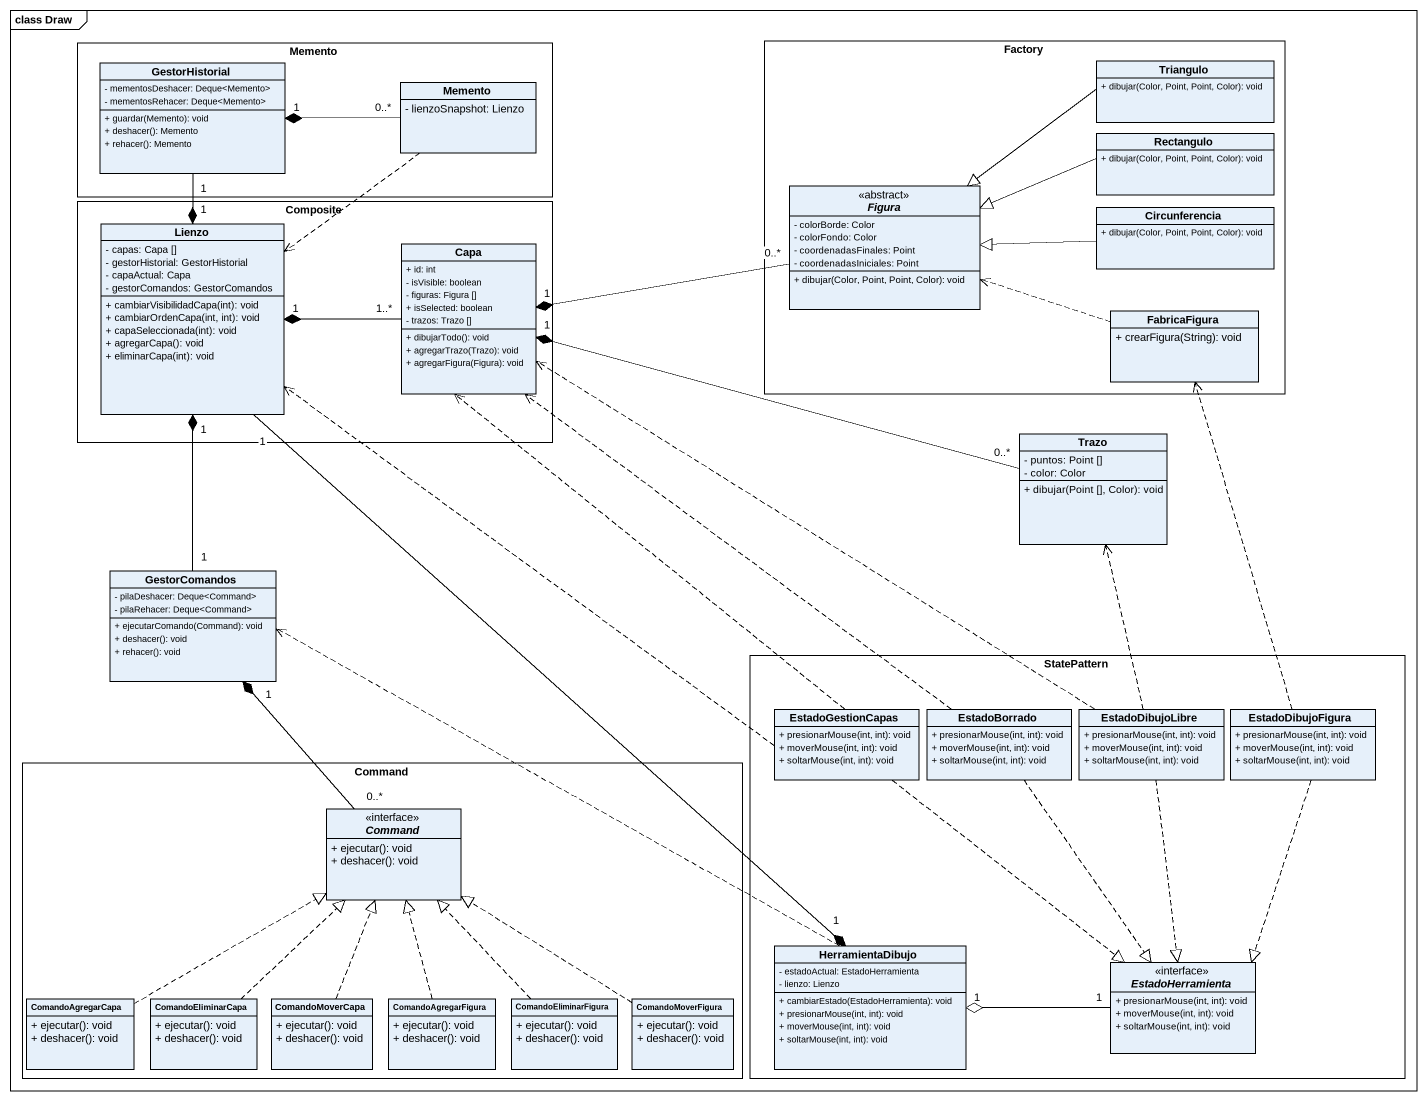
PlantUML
@startuml
mainframe class Draw
hide circle
hide empty members
skinparam classAttributeIconSize 0
rectangle Memento {
  class GestorHistorial {
    - mementosDeshacer: Deque<Memento>
    - mementosRehacer: Deque<Memento>
    + guardar(Memento): void
    + deshacer(): Memento
    + rehacer(): Memento
  }
  class "Memento" as Memento_2 {
    - lienzoSnapshot: Lienzo
  }
}
rectangle Factory {
  class Triangulo {
    + dibujar(Color, Point, Point, Color): void
  }
  class Rectangulo {
    + dibujar(Color, Point, Point, Color): void
  }
  abstract class Figura <<abstract>> {
    - colorBorde: Color
    - colorFondo: Color
    - coordenadasFinales: Point
    - coordenadasIniciales: Point
    + dibujar(Color, Point, Point, Color): void
  }
  class Circunferencia {
    + dibujar(Color, Point, Point, Color): void
  }
  class FabricaFigura {
    + crearFigura(String): void
  }
}
rectangle Composite {
  class Lienzo {
    - capas: Capa []
    - gestorHistorial: GestorHistorial
    - capaActual: Capa
    - gestorComandos: GestorComandos
    + cambiarVisibilidadCapa(int): void
    + cambiarOrdenCapa(int, int): void
    + capaSeleccionada(int): void
    + agregarCapa(): void
    + eliminarCapa(int): void
  }
  class Capa {
    + id: int
    - isVisible: boolean
    - figuras: Figura []
    + isSelected: boolean
    - trazos: Trazo []
    + dibujarTodo(): void
    + agregarTrazo(Trazo): void
    + agregarFigura(Figura): void
  }
}
class Trazo {
  - puntos: Point []
  - color: Color
  + dibujar(Point [], Color): void
}
class GestorComandos {
  - pilaDeshacer: Deque<Command>
  - pilaRehacer: Deque<Command>
  + ejecutarComando(Command): void
  + deshacer(): void
  + rehacer(): void
}
rectangle StatePattern {
  class EstadoGestionCapas {
    + presionarMouse(int, int): void
    + moverMouse(int, int): void
    + soltarMouse(int, int): void
  }
  class EstadoBorrado {
    + presionarMouse(int, int): void
    + moverMouse(int, int): void
    + soltarMouse(int, int): void
  }
  class EstadoDibujoLibre {
    + presionarMouse(int, int): void
    + moverMouse(int, int): void
    + soltarMouse(int, int): void
  }
  class EstadoDibujoFigura {
    + presionarMouse(int, int): void
    + moverMouse(int, int): void
    + soltarMouse(int, int): void
  }
  class HerramientaDibujo {
    - estadoActual: EstadoHerramienta
    - lienzo: Lienzo
    + cambiarEstado(EstadoHerramienta): void
    + presionarMouse(int, int): void
    + moverMouse(int, int): void
    + soltarMouse(int, int): void
  }
  interface EstadoHerramienta {
    + presionarMouse(int, int): void
    + moverMouse(int, int): void
    + soltarMouse(int, int): void
  }
}
rectangle Command {
  interface "Command" as Command_2 {
    + ejecutar(): void
    + deshacer(): void
  }
  class ComandoAgregarCapa {
    + ejecutar(): void
    + deshacer(): void
  }
  class ComandoEliminarCapa {
    + ejecutar(): void
    + deshacer(): void
  }
  class ComandoMoverCapa {
    + ejecutar(): void
    + deshacer(): void
  }
  class ComandoAgregarFigura {
    + ejecutar(): void
    + deshacer(): void
  }
  class ComandoEliminarFigura {
    + ejecutar(): void
    + deshacer(): void
  }
  class ComandoMoverFigura {
    + ejecutar(): void
    + deshacer(): void
  }
}
GestorHistorial "1" --* "1" Lienzo
Memento_2 "0..*" -left-* "1" GestorHistorial
Memento_2 ..> Lienzo
Triangulo -left-|> Figura
Rectangulo -left-|> Figura
Lienzo "1" --* "1" HerramientaDibujo
Figura "0..*" -left-* "1" Capa
Circunferencia -left-|> Figura
Capa "1..*" -left-* "1" Lienzo
FabricaFigura .left.> Figura
Trazo "0..*" -left-* "1" Capa
GestorComandos "1" -up-* "1" Lienzo
EstadoGestionCapas .up.> Lienzo
EstadoGestionCapas .up.> Capa
EstadoGestionCapas ..|> EstadoHerramienta
EstadoBorrado .up.> Capa
EstadoBorrado ..|> EstadoHerramienta
EstadoDibujoLibre .up.> Capa
EstadoDibujoLibre .up.> Trazo
EstadoDibujoLibre ..|> EstadoHerramienta
EstadoDibujoFigura .up.> FabricaFigura
EstadoDibujoFigura ..|> EstadoHerramienta
Command_2 "0..*" -up-* "1" GestorComandos
HerramientaDibujo .left.> GestorComandos
ComandoAgregarCapa .right.|> Command_2
ComandoEliminarCapa .up.|> Command_2
ComandoMoverCapa .up.|> Command_2
ComandoAgregarFigura .up.|> Command_2
ComandoEliminarFigura .up.|> Command_2
ComandoMoverFigura .up.|> Command_2
EstadoHerramienta "1" -left-o "1" HerramientaDibujo
@enduml
